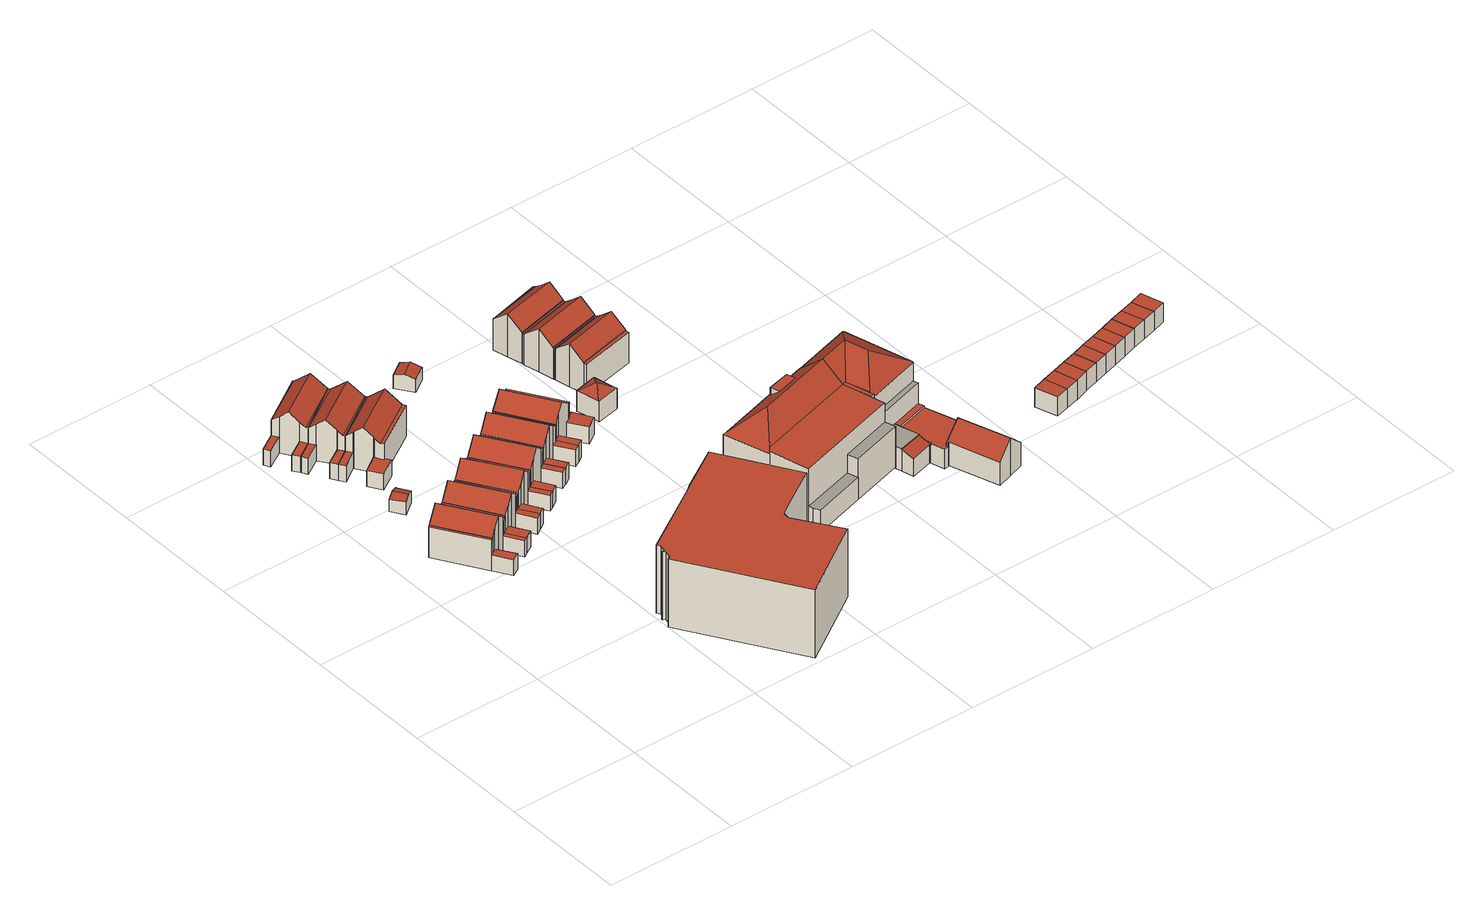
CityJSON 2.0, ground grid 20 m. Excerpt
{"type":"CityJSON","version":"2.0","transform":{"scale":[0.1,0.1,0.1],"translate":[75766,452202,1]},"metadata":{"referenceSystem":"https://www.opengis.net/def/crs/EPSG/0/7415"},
"CityObjects":{
"building1":{"type":"Building","attributes":{"Volume":276.94,"Dakoppervlakte":61.65,"Muuroppervlakte":180.92,"Vloeroppervlakte":50.05,"hoogte_Z_max_in_m_NAP":8.46,"GEB_DOEL":"woonfunctie","dateOfConstruction":"1984-01-01","measuredHeight":6.98},"geometry":[{"type":"Solid","lod":"2","boundaries":[[[[0,1,2,3,4,5,6,7,8,9,10,11,12,13,14]],[[15,16,17,18,19]],[[20,16,15,21,22,23]],[[24,25,26]],[[27,28,29,30]],[[31,32,33,34,35]],[[36,37,38,39]],[[21,15,11,10,27]],[[7,6,25,23,22,30]],[[17,16,20,24,4,3,2,39]],[[12,11,15,19,34]],[[24,26,5,4]],[[5,26,25,6]],[[23,25,24,20]],[[29,28,9,8]],[[29,8,7,30]],[[27,30,22,21]],[[31,0,14,32]],[[33,32,14,13]],[[12,34,33,13]],[[2,1,36,39]],[[31,37,36,1,0]],[[31,35,38,37]],[[17,39,38,18]],[[35,34,19,18,38]],[[10,9,28,27]]]],"semantics":{"surfaces":[{"type":"GroundSurface"},{"type":"RoofSurface"},{"type":"WallSurface"}],"values":[[0,1,1,1,1,1,1,2,2,2,2,2,2,2,2,2,2,2,2,2,2,2,2,2,2,2]]}}]},
"building2":{"type":"Building","attributes":{"Volume":12.79,"Dakoppervlakte":6.02,"Muuroppervlakte":20.48,"Vloeroppervlakte":5.8,"hoogte_Z_max_in_m_NAP":3.8,"GEB_DOEL":"onbekend","dateOfConstruction":"1981-01-01","measuredHeight":2.38},"geometry":[{"type":"Solid","lod":"2","boundaries":[[[[40,41,42,43,44,45,46]],[[47,48,49,50]],[[51,52,53,47,50]],[[48,45,44,49]],[[53,52,51,42,41,40]],[[46,47,53,40]],[[51,50,49,44,43,42]],[[45,48,47,46]]]],"semantics":{"surfaces":[{"type":"GroundSurface"},{"type":"RoofSurface"},{"type":"WallSurface"}],"values":[[0,1,1,2,2,2,2,2]]}}]},
"building3":{"type":"Building","attributes":{"Volume":290.03,"Dakoppervlakte":64.76,"Muuroppervlakte":183.43,"Vloeroppervlakte":53.16,"hoogte_Z_max_in_m_NAP":8.46,"GEB_DOEL":"woonfunctie","dateOfConstruction":"1984-01-01","measuredHeight":6.98},"geometry":[{"type":"Solid","lod":"2","boundaries":[[[[5,54,55,56,57,58,59,60,61,62,63,64,8,7]],[[65,66,67,68,69]],[[70,65,69,71,72]],[[73,74,75,76,77]],[[78,79,80,81]],[[29,82,83,84,30]],[[26,85,86,87]],[[71,69,62,61,73]],[[66,65,70,81,56,55,54,87]],[[63,62,69,68,83]],[[61,60,74,73]],[[75,74,60,59]],[[58,76,75,59]],[[57,56,81,80]],[[76,79,78,77]],[[73,77,78,72,71]],[[72,78,81,70]],[[7,8,29,30]],[[8,64,82,29]],[[63,83,82,64]],[[54,5,26,87]],[[30,85,26,5,7]],[[85,30,84,86]],[[66,87,86,67]],[[84,83,68,67,86]],[[76,58,57,80,79]]]],"semantics":{"surfaces":[{"type":"GroundSurface"},{"type":"RoofSurface"},{"type":"WallSurface"}],"values":[[0,1,1,1,1,1,1,2,2,2,2,2,2,2,2,2,2,2,2,2,2,2,2,2,2,2]]}}]},
"building4":{"type":"Building","attributes":{"Volume":274,"Dakoppervlakte":61.39,"Muuroppervlakte":180.15,"Vloeroppervlakte":49.51,"hoogte_Z_max_in_m_NAP":8.28,"GEB_DOEL":"woonfunctie","dateOfConstruction":"1984-01-01","measuredHeight":6.99},"geometry":[{"type":"Solid","lod":"2","boundaries":[[[[88,89,90,91,92,93,94,95,96,97,98,99,100]],[[101,102,103,104,105]],[[106,104,103,107,108]],[[109,106,108]],[[101,105,110]],[[111,112,113,114]],[[115,116,117,118,119]],[[95,94,113,112]],[[96,111,114,97]],[[112,111,96,95]],[[119,118,92,91]],[[90,89,116,115]],[[116,109,108,107,118,117]],[[113,102,101,114]],[[98,97,114,101,110]],[[98,110,105,104,106,88,100,99]],[[89,88,106,109,116]],[[107,92,118]],[[103,102,94,93,92,107]],[[94,102,113]],[[119,91,90,115]]]],"semantics":{"surfaces":[{"type":"GroundSurface"},{"type":"RoofSurface"},{"type":"WallSurface"}],"values":[[0,1,1,1,1,1,1,2,2,2,2,2,2,2,2,2,2,2,2,2,2]]}}]},
"building5":{"type":"Building","attributes":{"Volume":277.8,"Dakoppervlakte":62.53,"Muuroppervlakte":179.64,"Vloeroppervlakte":50.68,"hoogte_Z_max_in_m_NAP":8.28,"GEB_DOEL":"woonfunctie","dateOfConstruction":"1984-01-01","measuredHeight":6.94},"geometry":[{"type":"Solid","lod":"2","boundaries":[[[[120,121,122,123,124,125,126,90,89,88,127,128,129,130,131]],[[132,133,134,135,136,137]],[[138,109,139,133,132]],[[136,140,141,137]],[[138,106,109]],[[142,143,144,145]],[[146,116,115,147]],[[88,106,138,132,128,127]],[[109,106,88,89,116]],[[139,146,125]],[[134,133,139,125,124,123]],[[123,122,145,135,134]],[[132,137,141,130,129,128]],[[121,142,145,122]],[[121,120,143,142]],[[144,143,120,131]],[[144,140,136,135,145]],[[147,126,125,146]],[[116,89,90,115]],[[147,115,90,126]],[[146,139,109,116]],[[131,130,141,140,144]]]],"semantics":{"surfaces":[{"type":"GroundSurface"},{"type":"RoofSurface"},{"type":"WallSurface"}],"values":[[0,1,1,1,1,1,1,2,2,2,2,2,2,2,2,2,2,2,2,2,2,2]]}}]},
"building6":{"type":"Building","attributes":{"Volume":303.7,"Dakoppervlakte":69.07,"Muuroppervlakte":188.95,"Vloeroppervlakte":57.41,"hoogte_Z_max_in_m_NAP":8.28,"GEB_DOEL":"woonfunctie","dateOfConstruction":"1984-01-01","measuredHeight":6.96},"geometry":[{"type":"Solid","lod":"2","boundaries":[[[[148,149,150,120,131,130,151,152,153,154,155,156,157,158,159,160,161]],[[162,163,164,165,166,167]],[[168,167,166,169,170,171]],[[162,141,140,163]],[[171,172,173,168]],[[143,174,175,144]],[[176,177,178,179,180,181,182]],[[151,130,141,162,167,168,153,152]],[[144,140,141,130,131]],[[165,164,175,149,148]],[[169,166,165,148,161,160]],[[170,169,160,159,182]],[[131,120,143,144]],[[143,120,150,174]],[[175,174,150,149]],[[175,164,163,140,144]],[[158,176,182,159]],[[158,157,177,176]],[[157,156,178,177]],[[178,156,155,179]],[[180,172,171,170,182,181]],[[172,180,179,155,154,173]],[[173,154,153,168]]]],"semantics":{"surfaces":[{"type":"GroundSurface"},{"type":"RoofSurface"},{"type":"WallSurface"}],"values":[[0,1,1,1,1,1,1,2,2,2,2,2,2,2,2,2,2,2,2,2,2,2,2]]}}]},
"building7":{"type":"Building","attributes":{"Volume":273.07,"Dakoppervlakte":61.19,"Muuroppervlakte":178.82,"Vloeroppervlakte":49.59,"hoogte_Z_max_in_m_NAP":8.46,"GEB_DOEL":"woonfunctie","dateOfConstruction":"1984-01-01","measuredHeight":6.95},"geometry":[{"type":"Solid","lod":"2","boundaries":[[[[183,184,185,186,187,188,189,190,59,58,57,191,192,193]],[[194,195,196,197,198]],[[199,194,198,200,201]],[[202,203,204,205,206]],[[207,208,209,210]],[[211,212,213,76,75]],[[79,214,215,80]],[[188,187,205,200,198]],[[195,194,199,210,193,192,191,215]],[[189,188,198,197,212]],[[205,187,186,206]],[[186,185,202,206]],[[202,185,184,203]],[[209,183,193,210]],[[208,207,204,203]],[[205,204,207,201,200]],[[201,207,210,199]],[[75,76,58,59]],[[59,190,211,75]],[[211,190,189,212]],[[191,57,80,215]],[[79,80,57,58,76]],[[76,213,214,79]],[[195,215,214,196]],[[213,212,197,196,214]],[[183,209,208,203,184]]]],"semantics":{"surfaces":[{"type":"GroundSurface"},{"type":"RoofSurface"},{"type":"WallSurface"}],"values":[[0,1,1,1,1,1,1,2,2,2,2,2,2,2,2,2,2,2,2,2,2,2,2,2,2,2]]}}]},
"building8":{"type":"Building","attributes":{"Volume":4843.06,"Dakoppervlakte":428.61,"Muuroppervlakte":1049.4,"Vloeroppervlakte":440.83,"hoogte_Z_max_in_m_NAP":12.47,"GEB_DOEL":"woonfunctie","dateOfConstruction":"1990-01-01","measuredHeight":11.06},"geometry":[{"type":"Solid","lod":"2","boundaries":[[[[216,217,218,219,220,221,222,223,224,225,226,227,228,229,230,231,232,233,234,235,236]],[[237,238,239,240]],[[241,242,243,244,245,246,247,248,249,250,251,252,253,254,255,256,257,258]],[[231,230,243,242]],[[230,229,244,243]],[[227,246,245,228]],[[246,227,226,225,248,247]],[[217,216,254,253]],[[254,216,236,255]],[[256,255,236,235]],[[235,234,257,256]],[[258,257,234,233]],[[233,232,241,258]],[[231,242,241,232]],[[223,222,237,240]],[[221,238,237,222]],[[239,238,221,220]],[[248,225,224,223,240,239,250,249]],[[229,228,245,244]],[[239,220,219,218,217,253,252,251,250]]]],"semantics":{"surfaces":[{"type":"GroundSurface"},{"type":"OuterFloorSurface"},{"type":"RoofSurface"},{"type":"WallSurface"}],"values":[[0,1,2,3,3,3,3,3,3,3,3,3,3,3,3,3,3,3,3,3]]}}]},
"building9":{"type":"Building","attributes":{"Volume":283.98,"Dakoppervlakte":63.25,"Muuroppervlakte":182.63,"Vloeroppervlakte":51.68,"hoogte_Z_max_in_m_NAP":8.46,"GEB_DOEL":"woonfunctie","dateOfConstruction":"1984-01-01","measuredHeight":7},"geometry":[{"type":"Solid","lod":"2","boundaries":[[[[259,260,261,262,263,264,265,185,184,183,266,267,268,269]],[[270,271,272,273,274]],[[275,276,277,274,273]],[[278,279,280,281,282]],[[283,284,285,286]],[[202,287,288,289,203]],[[209,208,290,291]],[[270,274,267,266,291]],[[273,272,288,264,263,262,281,275]],[[274,277,284,268,267]],[[281,262,261,282]],[[261,260,278,282]],[[278,260,259,279]],[[259,269,283,286,279]],[[286,285,280,279]],[[281,280,285,276,275]],[[276,285,284,277]],[[287,265,264,288]],[[185,202,203,184]],[[287,202,185,265]],[[291,266,183,209]],[[183,184,203,208,209]],[[208,203,289,290]],[[270,291,290,271]],[[289,288,272,271,290]],[[283,269,268,284]]]],"semantics":{"surfaces":[{"type":"GroundSurface"},{"type":"RoofSurface"},{"type":"WallSurface"}],"values":[[0,1,1,1,1,1,1,2,2,2,2,2,2,2,2,2,2,2,2,2,2,2,2,2,2,2]]}}]},
"building10":{"type":"Building","attributes":{"Volume":292.04,"Dakoppervlakte":63.7,"Muuroppervlakte":187.08,"Vloeroppervlakte":52.12,"hoogte_Z_max_in_m_NAP":8.46,"GEB_DOEL":"woonfunctie","dateOfConstruction":"1984-01-01","measuredHeight":7.1},"geometry":[{"type":"Solid","lod":"2","boundaries":[[[[292,293,294,295,296,297,298,299,300,301,302,303,304,305]],[[306,307,308,309,310]],[[311,307,306,312,313]],[[314,315,316,317,318]],[[319,320,321,322]],[[323,324,325,279,278]],[[286,326,327,283]],[[312,306,300,299,314]],[[308,307,311,322,294,293,292,327]],[[301,300,306,310,324]],[[299,298,315,314]],[[298,297,316,315]],[[296,317,316,297]],[[294,322,321,295]],[[318,317,320,319]],[[313,312,314,318,319]],[[313,319,322,311]],[[279,304,303,278]],[[323,278,303,302]],[[301,324,323,302]],[[292,305,283,327]],[[286,283,305,304,279]],[[326,286,279,325]],[[308,327,326,309]],[[325,324,310,309,326]],[[295,321,320,317,296]]]],"semantics":{"surfaces":[{"type":"GroundSurface"},{"type":"RoofSurface"},{"type":"WallSurface"}],"values":[[0,1,1,1,1,1,1,2,2,2,2,2,2,2,2,2,2,2,2,2,2,2,2,2,2,2]]}}]},
"building11":{"type":"Building","attributes":{"Volume":19.5,"Dakoppervlakte":8.54,"Muuroppervlakte":26.09,"Vloeroppervlakte":8.16,"hoogte_Z_max_in_m_NAP":4.02,"GEB_DOEL":"onbekend","dateOfConstruction":"2011-01-01","measuredHeight":2.63},"geometry":[{"type":"Solid","lod":"2","boundaries":[[[[328,329,330,331,332,333]],[[334,335,336,337]],[[338,336,335,339]],[[328,338,339,329]],[[332,331,334,337]],[[334,331,330,335]],[[338,328,333,332,337,336]],[[330,329,339,335]]]],"semantics":{"surfaces":[{"type":"GroundSurface"},{"type":"RoofSurface"},{"type":"WallSurface"}],"values":[[0,1,1,2,2,2,2,2]]}}]},
"building12":{"type":"Building","attributes":{"Volume":310.25,"Dakoppervlakte":68.32,"Muuroppervlakte":196.22,"Vloeroppervlakte":59.77,"hoogte_Z_max_in_m_NAP":8.46,"GEB_DOEL":"woonfunctie","dateOfConstruction":"1984-01-01","measuredHeight":7.15},"geometry":[{"type":"Solid","lod":"2","boundaries":[[[[340,341,342,343,344,345,346,347,348,349,350,351,352,353,354,355]],[[356,357,358,359,360]],[[361,362,360,359]],[[316,363,364,365,317]],[[320,366,367,321]],[[368,369,370,371,372,373,374,375]],[[376,377,378,379]],[[347,346,367,356,360]],[[360,362,377,348,347]],[[344,343,316,317]],[[343,342,363,316]],[[341,364,363,342]],[[346,345,321,367]],[[345,344,317,320,321]],[[356,367,366,357]],[[357,366,365,364,358]],[[351,350,368,375]],[[355,354,372,371]],[[354,353,373,372]],[[353,352,374,373]],[[351,375,374,352]],[[349,348,377,376]],[[369,368,350,349,376,379]],[[369,379,378,370]],[[359,358,364,341,340,355,371,370,378,361]],[[361,378,377,362]],[[317,365,366,320]]]],"semantics":{"surfaces":[{"type":"GroundSurface"},{"type":"RoofSurface"},{"type":"WallSurface"}],"values":[[0,1,1,1,1,1,1,2,2,2,2,2,2,2,2,2,2,2,2,2,2,2,2,2,2,2,2]]}}]},
"building13":{"type":"Building","attributes":{"Volume":11.3,"Dakoppervlakte":5.71,"Muuroppervlakte":20.02,"Vloeroppervlakte":5.59,"hoogte_Z_max_in_m_NAP":3.72,"GEB_DOEL":"onbekend","dateOfConstruction":"1990-01-01","measuredHeight":2.24},"geometry":[{"type":"Solid","lod":"2","boundaries":[[[[380,381,382,383,384]],[[385,386,387,388,389]],[[381,388,387,382]],[[388,381,380,389]],[[389,380,384,383,386,385]],[[383,382,387,386]]]],"semantics":{"surfaces":[{"type":"GroundSurface"},{"type":"RoofSurface"},{"type":"WallSurface"}],"values":[[0,1,2,2,2,2]]}}]},
"building14":{"type":"Building","attributes":{"Volume":51.82,"Dakoppervlakte":16.27,"Muuroppervlakte":50.15,"Vloeroppervlakte":13.98,"hoogte_Z_max_in_m_NAP":5.89,"GEB_DOEL":"overige gebruiksfunctie","dateOfConstruction":"1982-01-01","measuredHeight":4.47},"geometry":[{"type":"Solid","lod":"2","boundaries":[[[[390,391,392,393,394,395,396,397,398]],[[399,400,401]],[[402,401,400,403]],[[404,405,406,401,402]],[[399,401,406,407]],[[408,409,410,411]],[[404,402,393,411]],[[395,394,403,400,399,407,397,396]],[[402,403,394,393]],[[391,409,408,392]],[[410,409,391,390]],[[408,411,393,392]],[[404,411,410,405]],[[405,410,390,398,397,407,406]]]],"semantics":{"surfaces":[{"type":"GroundSurface"},{"type":"RoofSurface"},{"type":"WallSurface"}],"values":[[0,1,1,1,1,1,2,2,2,2,2,2,2,2]]}}]},
"building15":{"type":"Building","attributes":{"Volume":2541.98,"Dakoppervlakte":259.18,"Muuroppervlakte":621.36,"Vloeroppervlakte":258.42,"hoogte_Z_max_in_m_NAP":14.12,"GEB_DOEL":"bijeenkomstfunctie - overige gebruiksfunctie","dateOfConstruction":"1927-01-01","measuredHeight":12.72},"children":["building15-1"],"geometry":[{"type":"Solid","lod":"2","boundaries":[[[[412,413,414,415,416,417,418,419,420,421,422]],[[423,424,425,426]],[[427,428,429,430,431],[432,433,434,435]],[[436,437,438,439,440]],[[437,428,427,438]],[[431,441,438,427]],[[442,443,444,445,446]],[[429,428,437,414,413,412]],[[429,412,422,430]],[[422,431,430]],[[436,426,415,414,437]],[[418,417,446,445]],[[420,419,444,443]],[[445,444,419,418]],[[426,425,416,415]],[[417,416,425,424,446]],[[424,423,442,446]],[[443,442,423,426,436,440]],[[422,421,441,431]],[[438,441,439]],[[443,440,439,441,421,420]],[[447,448,432,435]],[[447,435,434]],[[448,447,434,433]],[[448,433,432]]]],"semantics":{"surfaces":[{"type":"GroundSurface"},{"type":"OuterFloorSurface"},{"type":"RoofSurface"},{"type":"WallSurface"}],"values":[[0,1,2,2,2,2,1,3,3,3,3,3,3,3,3,3,3,3,3,3,3,2,3,3,3]]}}]},
"building15-1":{"type":"BuildingInstallation","attributes":{"relationToConstruction":"outside"},"parents":["building15"],"geometry":[{"type":"MultiSurface","lod":"2","boundaries":[[[447,448,432,435]],[[447,435,434]],[[448,447,434,433]],[[448,433,432]]],"semantics":{"surfaces":[{"type":"RoofSurface"},{"type":"WallSurface"}],"values":[0,1,1,1]}}]},
"building16":{"type":"Building","attributes":{"Volume":287.51,"Dakoppervlakte":61.69,"Muuroppervlakte":169.94,"Vloeroppervlakte":50.41,"hoogte_Z_max_in_m_NAP":8.35,"GEB_DOEL":"woonfunctie","dateOfConstruction":"1981-01-01","measuredHeight":6.98},"geometry":[{"type":"Solid","lod":"2","boundaries":[[[[449,450,451,452,453,454,455,456,457,458,459,460]],[[461,462,463,464]],[[465,466,467,461,464]],[[468,469,470,471,472]],[[473,474,475,476]],[[477,478,479,480]],[[455,454,480,462,461]],[[451,450,449,468,465,464,463,479]],[[461,467,474,456,455]],[[449,460,469,468]],[[470,459,458,471]],[[476,471,458,457,473]],[[457,456,474,473]],[[476,475,472,471]],[[466,465,468,472,475]],[[466,475,474,467]],[[454,453,477,480]],[[453,452,478,477]],[[479,478,452,451]],[[479,463,462,480]],[[459,470,469,460]]]],"semantics":{"surfaces":[{"type":"GroundSurface"},{"type":"RoofSurface"},{"type":"WallSurface"}],"values":[[0,1,1,1,1,1,2,2,2,2,2,2,2,2,2,2,2,2,2,2,2]]}}]},
"building17":{"type":"Building","attributes":{"Volume":294.46,"Dakoppervlakte":65.11,"Muuroppervlakte":184.81,"Vloeroppervlakte":53.79,"hoogte_Z_max_in_m_NAP":8.35,"GEB_DOEL":"woonfunctie","dateOfConstruction":"1981-01-01","measuredHeight":6.97},"geometry":[{"type":"Solid","lod":"2","boundaries":[[[[481,482,483,484,485,486,487,488,489,459,458,457,490,491,492]],[[493,494,495,496,497]],[[496,498,499,500,497]],[[501,502,503,471,470]],[[476,504,505,473]],[[506,507,508,509,510]],[[511,512,513,514,515]],[[497,491,490,505,493]],[[498,496,495,502,488,487,486,506]],[[497,500,513,492,491]],[[470,471,458,459]],[[459,489,501,470]],[[488,502,501,489]],[[471,476,473,457,458]],[[503,504,476,471]],[[493,505,504,494]],[[494,504,503,502,495]],[[486,485,507,506]],[[484,508,507,485]],[[508,484,483,509]],[[511,482,481,492,513,512]],[[483,482,511,515,509]],[[510,509,515,514]],[[499,498,506,510,514]],[[513,500,499,514]],[[505,490,457,473]]]],"semantics":{"surfaces":[{"type":"GroundSurface"},{"type":"RoofSurface"},{"type":"WallSurface"}],"values":[[0,1,1,1,1,1,1,2,2,2,2,2,2,2,2,2,2,2,2,2,2,2,2,2,2,2]]}}]},
"building18":{"type":"Building","attributes":{"Volume":272.42,"Dakoppervlakte":60.23,"Muuroppervlakte":181.16,"Vloeroppervlakte":49.01,"hoogte_Z_max_in_m_NAP":8.35,"GEB_DOEL":"woonfunctie","dateOfConstruction":"1981-01-01","measuredHeight":6.96},"geometry":[{"type":"Solid","lod":"2","boundaries":[[[[516,517,518,519,484,483,482,520,521,522,523,524,525]],[[526,527,528,529,530]],[[530,531,532,533,526]],[[534,509,508,535]],[[536,537,538,539,540]],[[541,542,543,544]],[[520,482,527,526]],[[509,528,527,482,483]],[[531,530,529,534,518,517,516,539]],[[526,533,542,521,520]],[[484,508,509,483]],[[519,518,534,535]],[[528,509,534,529]],[[525,524,536,540]],[[524,523,537,536]],[[540,539,516,525]],[[541,544,537,523,522]],[[522,521,542,541]],[[537,544,543,538]],[[532,531,539,538,543]],[[532,543,542,533]],[[519,535,508,484]]]],"semantics":{"surfaces":[{"type":"GroundSurface"},{"type":"RoofSurface"},{"type":"WallSurface"}],"values":[[0,1,1,1,1,1,2,2,2,2,2,2,2,2,2,2,2,2,2,2,2,2]]}}]},
"building19":{"type":"Building","attributes":{"Volume":1686.27,"Dakoppervlakte":245.76,"Muuroppervlakte":561.21,"Vloeroppervlakte":224.33,"hoogte_Z_max_in_m_NAP":14.12,"GEB_DOEL":"bijeenkomstfunctie - woonfunctie","dateOfConstruction":"1927-01-01","measuredHeight":13.02},"geometry":[{"type":"Solid","lod":"2","boundaries":[[[[545,546,547,548,549,550,551,552,553,554,555,556,557,558,559,560,561,562,563,564,565,566,567,568,569,570,571]],[[572,573,574,575,576,577]],[[578,579,580,581,582,583]],[[584,585,586,587,588,589,590,591,592,593,594]],[[595,596,597,598,599,600]],[[598,601,602,603,599]],[[428,437,604,605]],[[606,607,608,609,610,611]],[[605,604,612,610,609]],[[605,609,608,613,614]],[[615,428,605,614]],[[616,617,618,619,620,621,592]],[[437,622,623,611,612,604]],[[624,625,626,627]],[[584,548,547,585]],[[594,620,549,548,584]],[[571,570,601,598]],[[603,602,601,570,569,568,587]],[[595,585,547,546,596]],[[596,546,545,597]],[[598,597,545,571]],[[603,587,586,600,599]],[[600,586,585,595]],[[559,615,614,560]],[[437,428,615,559,558,557]],[[607,580,563,562,561,613,608]],[[560,614,613,561]],[[553,572,577,576,555,554]],[[573,572,553,552,617]],[[551,618,617,552]],[[620,619,550,549]],[[573,617,616,574]],[[565,564,579,578,625]],[[580,579,564,563]],[[556,555,576,583,582]],[[622,437,557,556,582]],[[582,581,606,623,622]],[[566,565,625,624,589]],[[626,625,578,583,576,575]],[[610,612,611]],[[606,581,580,607]],[[606,611,623]],[[621,593,592]],[[593,621,620,594]],[[591,616,592]],[[624,627,590,589]],[[626,575,574,616,591,590,627]],[[550,619,618,551]],[[568,567,566,589,588,587]]]],"semantics":{"surfaces":[{"type":"GroundSurface"},{"type":"OuterFloorSurface"},{"type":"RoofSurface"},{"type":"WallSurface"}],"values":[[0,1,1,2,2,2,2,2,2,2,2,2,2,2,3,3,3,3,3,3,3,3,3,3,3,3,3,3,3,3,3,3,3,3,3,3,3,3,3,3,3,3,3,3,3,3,3,3,3]]}}]},
"building20":{"type":"Building","attributes":{"Volume":24.7,"Dakoppervlakte":7.91,"Muuroppervlakte":36.19,"Vloeroppervlakte":7.91,"hoogte_Z_max_in_m_NAP":4.23,"GEB_DOEL":"onbekend","dateOfConstruction":"1972-01-01","measuredHeight":3.12},"geometry":[{"type":"Solid","lod":"2","boundaries":[[[[628,629,630,631]],[[632,633,634,635]],[[629,634,633,630]],[[629,628,635,634]],[[631,632,635,628]],[[632,631,630,633]]]],"semantics":{"surfaces":[{"type":"GroundSurface"},{"type":"RoofSurface"},{"type":"WallSurface"}],"values":[[0,1,2,2,2,2]]}}]},
"building21":{"type":"Building","attributes":{"Volume":24.76,"Dakoppervlakte":7.9,"Muuroppervlakte":36.29,"Vloeroppervlakte":7.9,"hoogte_Z_max_in_m_NAP":4.23,"GEB_DOEL":"onbekend","dateOfConstruction":"1972-01-01","measuredHeight":3.13},"geometry":[{"type":"Solid","lod":"2","boundaries":[[[[636,637,631,630]],[[638,639,633,632]],[[630,633,639,636]],[[630,631,632,633]],[[637,638,632,631]],[[636,639,638,637]]]],"semantics":{"surfaces":[{"type":"GroundSurface"},{"type":"RoofSurface"},{"type":"WallSurface"}],"values":[[0,1,2,2,2,2]]}}]},
"building22":{"type":"Building","attributes":{"Volume":25.14,"Dakoppervlakte":7.89,"Muuroppervlakte":36.88,"Vloeroppervlakte":7.89,"hoogte_Z_max_in_m_NAP":4.23,"GEB_DOEL":"onbekend","dateOfConstruction":"1972-01-01","measuredHeight":3.19},"geometry":[{"type":"Solid","lod":"2","boundaries":[[[[640,641,642,643]],[[638,644,645,639]],[[643,639,645,640]],[[643,642,638,639]],[[641,644,638,642]],[[640,645,644,641]]]],"semantics":{"surfaces":[{"type":"GroundSurface"},{"type":"RoofSurface"},{"type":"WallSurface"}],"values":[[0,1,2,2,2,2]]}}]},
"building23":{"type":"Building","attributes":{"Volume":24.55,"Dakoppervlakte":7.88,"Muuroppervlakte":36.02,"Vloeroppervlakte":7.88,"hoogte_Z_max_in_m_NAP":4.23,"GEB_DOEL":"onbekend","dateOfConstruction":"1972-01-01","measuredHeight":3.11},"geometry":[{"type":"Solid","lod":"2","boundaries":[[[[646,647,648,649]],[[650,651,645,644]],[[649,645,651,646]],[[649,648,644,645]],[[647,650,644,648]],[[646,651,650,647]]]],"semantics":{"surfaces":[{"type":"GroundSurface"},{"type":"RoofSurface"},{"type":"WallSurface"}],"values":[[0,1,2,2,2,2]]}}]},
"building24":{"type":"Building","attributes":{"Volume":24.67,"Dakoppervlakte":7.88,"Muuroppervlakte":36.2,"Vloeroppervlakte":7.88,"hoogte_Z_max_in_m_NAP":4.23,"GEB_DOEL":"onbekend","dateOfConstruction":"1972-01-01","measuredHeight":3.13},"geometry":[{"type":"Solid","lod":"2","boundaries":[[[[647,646,652,653]],[[651,650,654,655]],[[646,651,655,652]],[[651,646,647,650]],[[653,654,650,647]],[[652,655,654,653]]]],"semantics":{"surfaces":[{"type":"GroundSurface"},{"type":"RoofSurface"},{"type":"WallSurface"}],"values":[[0,1,2,2,2,2]]}}]},
"building25":{"type":"Building","attributes":{"Volume":24.67,"Dakoppervlakte":7.87,"Muuroppervlakte":36.21,"Vloeroppervlakte":7.87,"hoogte_Z_max_in_m_NAP":4.23,"GEB_DOEL":"onbekend","dateOfConstruction":"1972-01-01","measuredHeight":3.13},"geometry":[{"type":"Solid","lod":"2","boundaries":[[[[656,657,653,652]],[[658,659,655,654]],[[656,652,655,659]],[[652,653,654,655]],[[657,658,654,653]],[[657,656,659,658]]]],"semantics":{"surfaces":[{"type":"GroundSurface"},{"type":"RoofSurface"},{"type":"WallSurface"}],"values":[[0,1,2,2,2,2]]}}]},
"building26":{"type":"Building","attributes":{"Volume":24.44,"Dakoppervlakte":7.86,"Muuroppervlakte":35.9,"Vloeroppervlakte":7.86,"hoogte_Z_max_in_m_NAP":4.23,"GEB_DOEL":"onbekend","dateOfConstruction":"1972-01-01","measuredHeight":3.11},"geometry":[{"type":"Solid","lod":"2","boundaries":[[[[660,661,657,656]],[[658,662,663,659]],[[660,656,659,663]],[[656,657,658,659]],[[661,662,658,657]],[[661,660,663,662]]]],"semantics":{"surfaces":[{"type":"GroundSurface"},{"type":"RoofSurface"},{"type":"WallSurface"}],"values":[[0,1,2,2,2,2]]}}]},
"building27":{"type":"Building","attributes":{"Volume":24.44,"Dakoppervlakte":7.85,"Muuroppervlakte":35.9,"Vloeroppervlakte":7.85,"hoogte_Z_max_in_m_NAP":4.23,"GEB_DOEL":"onbekend","dateOfConstruction":"1972-01-01","measuredHeight":3.11},"geometry":[{"type":"Solid","lod":"2","boundaries":[[[[661,660,664,665]],[[666,667,663,662]],[[660,663,667,664]],[[660,661,662,663]],[[665,666,662,661]],[[664,667,666,665]]]],"semantics":{"surfaces":[{"type":"GroundSurface"},{"type":"RoofSurface"},{"type":"WallSurface"}],"values":[[0,1,2,2,2,2]]}}]},
"building28":{"type":"Building","attributes":{"Volume":24.42,"Dakoppervlakte":7.85,"Muuroppervlakte":35.88,"Vloeroppervlakte":7.85,"hoogte_Z_max_in_m_NAP":4.23,"GEB_DOEL":"onbekend","dateOfConstruction":"1972-01-01","measuredHeight":3.11},"geometry":[{"type":"Solid","lod":"2","boundaries":[[[[668,669,665,664]],[[666,670,671,667]],[[668,664,667,671]],[[664,665,666,667]],[[669,670,666,665]],[[668,671,670,669]]]],"semantics":{"surfaces":[{"type":"GroundSurface"},{"type":"RoofSurface"},{"type":"WallSurface"}],"values":[[0,1,2,2,2,2]]}}]},
"building29":{"type":"Building","attributes":{"Volume":24.39,"Dakoppervlakte":7.84,"Muuroppervlakte":35.86,"Vloeroppervlakte":7.84,"hoogte_Z_max_in_m_NAP":4.23,"GEB_DOEL":"onbekend","dateOfConstruction":"1972-01-01","measuredHeight":3.11},"geometry":[{"type":"Solid","lod":"2","boundaries":[[[[672,673,669,668]],[[670,674,675,671]],[[668,671,675,672]],[[668,669,670,671]],[[673,674,670,669]],[[672,675,674,673]]]],"semantics":{"surfaces":[{"type":"GroundSurface"},{"type":"RoofSurface"},{"type":"WallSurface"}],"values":[[0,1,2,2,2,2]]}}]},
"building30":{"type":"Building","attributes":{"Volume":24.24,"Dakoppervlakte":7.83,"Muuroppervlakte":35.64,"Vloeroppervlakte":7.83,"hoogte_Z_max_in_m_NAP":4.23,"GEB_DOEL":"onbekend","dateOfConstruction":"1972-01-01","measuredHeight":3.09},"geometry":[{"type":"Solid","lod":"2","boundaries":[[[[676,677,673,672]],[[674,678,679,675]],[[672,675,679,676]],[[672,673,674,675]],[[677,678,674,673]],[[678,677,676,679]]]],"semantics":{"surfaces":[{"type":"GroundSurface"},{"type":"RoofSurface"},{"type":"WallSurface"}],"values":[[0,1,2,2,2,2]]}}]}
},
"vertices":[
[94,411,5],[48,484,5],[51,486,5],[70,498,5],[90,510,5],[91,511,5],[131,445,5],[136,437,5],[152,411,5],[146,407,5],[130,433,5],[117,425,5],[105,418,5],[122,392,5],[110,385,5],[117,425,75],[70,498,75],[51,486,56],[97,413,56],[105,418,64],[90,510,56],[130,433,62],[136,437,56],[131,445,56],[90,510,55],[131,445,55],[91,511,55],[130,433,31],[146,407,31],[152,411,31],[136,437,31],[94,411,31],[110,385,31],[122,392,31],[105,418,31],[97,413,31],[48,484,55],[94,411,55],[97,413,55],[51,486,55],
[92,607,4],[93,605,4],[104,589,4],[93,581,4],[83,574,4],[70,593,4],[81,600,4],[81,600,28],[70,593,24],[83,574,25],[93,581,28],[104,589,24],[93,605,24],[92,607,24],
[94,513,5],[113,525,5],[133,538,5],[135,539,5],[181,466,5],[198,440,5],[189,434,5],[173,461,5],[160,452,5],[149,445,5],[165,419,5],[113,525,75],[94,513,56],[140,440,56],[149,445,64],[160,452,75],[133,538,56],[173,461,62],[179,465,56],[173,461,31],[189,434,31],[198,440,31],[181,466,31],[179,465,31],[179,465,55],[181,466,55],[135,539,55],[133,538,55],[165,419,31],[149,445,31],[140,440,31],[136,437,55],[140,440,55],[94,513,55],
[131,795,3],[59,746,3],[34,730,3],[27,740,3],[53,756,3],[45,769,3],[38,780,3],[11,764,3],[6,773,3],[32,789,3],[106,836,3],[106,835,3],[118,815,3],[32,789,54],[38,780,62],[45,769,73],[118,815,73],[106,835,54],[131,795,54],[53,756,60],[57,749,54],[59,746,54],[106,836,54],[6,773,29],[11,764,29],[38,780,29],[32,789,29],[34,730,29],[59,746,29],[57,749,29],[53,756,29],[27,740,29],
[61,687,3],[55,697,3],[80,712,3],[81,713,3],[72,726,3],[65,737,3],[39,721,3],[133,792,3],[145,772,3],[158,752,3],[159,751,3],[86,703,3],[145,772,73],[72,726,73],[81,713,60],[80,712,60],[84,706,54],[158,752,54],[133,792,54],[65,737,62],[86,703,54],[159,751,54],[55,697,29],[61,687,29],[86,703,29],[80,712,29],[65,737,29],[39,721,29],
[93,694,3],[92,694,3],[67,678,3],[160,749,3],[172,729,3],[185,709,3],[188,704,3],[116,659,3],[121,651,3],[94,634,3],[82,654,3],[107,670,3],[108,670,3],[100,683,3],[160,749,54],[86,702,54],[92,694,62],[93,694,62],[100,683,73],[172,729,73],[185,709,54],[108,670,60],[107,670,60],[111,662,54],[114,658,54],[188,704,54],[67,678,29],[92,694,29],[82,654,29],[94,634,29],[121,651,29],[116,659,29],[114,658,29],[111,662,29],[107,670,29],
[177,566,5],[223,492,5],[240,466,5],[232,462,5],[215,487,5],[203,479,5],[192,472,5],[208,446,5],[137,540,5],[156,552,5],[176,565,5],[156,552,75],[137,540,56],[183,467,56],[192,472,64],[203,479,75],[176,565,56],[215,487,62],[222,492,56],[240,466,31],[223,492,31],[222,492,31],[215,487,31],[232,462,31],[222,492,55],[223,492,55],[177,566,55],[176,565,55],[208,446,31],[192,472,31],[183,467,31],[183,467,55],[137,540,55],
[208,204,4],[205,209,4],[309,274,4],[317,280,4],[381,320,4],[408,337,4],[423,290,4],[406,280,4],[411,273,4],[452,206,4],[383,162,4],[375,157,4],[374,147,4],[419,80,4],[305,6,4],[198,176,4],[203,179,4],[206,191,4],[202,192,4],[202,194,4],[206,193,4],[423,290,88],[408,337,88],[381,320,88],[406,280,88],[203,179,115],[198,176,115],[305,6,115],[419,80,115],[374,147,115],[375,157,115],[383,162,115],[452,206,115],[411,273,115],[381,320,115],[317,280,115],[309,274,115],[205,209,115],[208,204,115],[206,193,115],[202,194,115],[202,192,115],[206,191,115],
[267,520,5],[284,494,5],[275,489,5],[259,515,5],[246,507,5],[235,500,5],[251,474,5],[180,567,5],[200,580,5],[219,592,5],[220,593,5],[180,567,56],[226,494,56],[235,500,64],[246,507,75],[200,580,75],[259,515,63],[266,519,56],[219,592,56],[284,494,31],[267,520,31],[266,519,31],[259,515,31],[275,489,31],[220,593,55],[219,592,55],[266,519,55],[267,520,55],[251,474,31],[235,500,31],[226,494,31],[226,494,55],[180,567,55],
[223,594,4],[243,607,4],[262,619,4],[265,621,4],[311,548,4],[327,521,4],[318,516,4],[301,542,4],[289,534,4],[278,527,4],[294,501,4],[284,494,4],[267,520,4],[220,593,4],[289,534,75],[243,607,75],[223,594,56],[269,521,56],[278,527,64],[262,619,56],[301,542,63],[309,546,56],[301,542,31],[318,516,31],[327,521,31],[311,548,31],[309,546,31],[309,546,55],[311,548,55],[265,621,55],[262,619,55],[294,501,31],[278,527,31],[269,521,31],[269,521,55],[223,594,55],
[238,793,4],[261,808,4],[269,796,4],[278,783,4],[255,768,4],[247,780,4],[278,783,25],[269,796,30],[247,780,30],[255,768,25],[238,793,26],[261,808,26],
[332,561,3],[320,554,3],[337,528,3],[327,521,3],[311,548,3],[265,621,3],[266,622,3],[286,634,3],[305,646,3],[310,649,3],[355,577,3],[358,579,3],[364,582,3],[380,555,3],[362,543,3],[345,569,3],[266,622,56],[312,549,56],[320,554,64],[332,561,75],[286,634,75],[352,573,56],[305,646,56],[337,528,31],[320,554,31],[312,549,31],[312,549,55],[266,622,55],[355,577,31],[356,576,31],[352,573,31],[345,569,31],[362,543,31],[380,555,31],[364,582,31],[358,579,31],[310,649,55],[305,646,55],[352,573,55],[356,576,55],
[449,216,5],[433,242,5],[450,254,5],[461,223,5],[459,222,5],[459,222,25],[461,223,24],[450,254,22],[433,242,27],[449,216,27],
[428,614,4],[429,615,4],[437,578,4],[436,578,4],[401,570,4],[401,571,4],[393,605,4],[392,606,4],[427,614,4],[393,605,38],[401,571,38],[414,592,49],[436,578,38],[401,570,38],[436,578,37],[428,614,37],[427,614,38],[392,606,38],[437,578,36],[429,615,36],[428,614,36],[436,578,36],
[597,400,4],[607,365,4],[616,335,4],[635,272,4],[640,256,4],[559,232,4],[477,208,4],[473,219,4],[471,225,4],[453,283,4],[431,352,4],[554,249,70],[559,232,70],[640,256,70],[635,272,70],[488,331,131],[607,365,131],[597,400,99],[431,352,99],[431,352,100],[532,361,116],[528,375,104],[562,384,104],[566,371,116],[635,272,101],[616,335,103],[458,290,103],[453,283,103],[471,225,101],[453,283,99],[554,249,40],[471,225,40],[473,219,40],[477,208,40],[559,232,40],[562,384,116],[528,375,116],
[499,687,4],[503,672,4],[508,649,4],[509,644,4],[424,625,4],[423,630,4],[418,652,4],[413,675,4],[412,677,4],[497,697,4],[527,704,4],[529,693,4],[418,652,74],[423,630,55],[508,649,55],[503,672,74],[499,687,61],[498,695,55],[413,675,55],[499,687,31],[529,693,31],[527,704,31],[497,697,31],[498,695,31],[412,677,54],[413,675,54],[498,695,54],[497,697,54],[424,625,54],[509,644,54],[508,649,54],[423,630,54],
[401,726,4],[401,729,4],[485,749,4],[515,756,4],[518,743,4],[488,735,4],[492,722,4],[495,708,4],[525,715,4],[412,679,4],[407,702,4],[401,725,4],[412,679,55],[497,699,55],[495,708,63],[492,722,74],[407,702,74],[488,735,62],[486,745,55],[401,725,55],[525,715,31],[495,708,31],[497,699,31],[497,699,54],[412,679,54],[488,735,31],[518,743,31],[515,756,31],[485,749,31],[486,745,31],[401,729,54],[401,726,54],[401,725,54],[486,745,54],[485,749,54],
[477,786,4],[480,771,4],[483,757,4],[513,765,4],[395,752,4],[390,775,4],[390,776,4],[474,797,4],[504,805,4],[507,793,4],[395,752,74],[401,729,55],[485,749,55],[483,757,62],[480,771,74],[477,786,61],[475,794,55],[390,775,55],[483,757,31],[513,765,31],[504,805,31],[474,797,31],[475,794,31],[477,786,31],[507,793,31],[390,776,54],[390,775,54],[475,794,54],[474,797,54],
[723,143,1],[698,218,1],[696,217,1],[689,215,1],[683,237,1],[682,238,1],[648,228,1],[643,247,1],[640,256,1],[635,272,1],[632,284,1],[629,293,1],[616,335,1],[607,365,1],[597,400,1],[690,427,1],[692,427,1],[719,320,1],[719,318,1],[721,311,1],[721,310,1],[724,301,1],[737,262,1],[745,236,1],[746,235,1],[770,159,1],[747,151,1],[640,256,37],[643,247,37],[680,257,37],[669,295,37],[632,284,37],[635,272,37],[721,310,69],[721,311,69],[719,318,69],[635,294,69],[629,293,69],[632,284,69],[689,215,33],[696,217,33],[695,220,33],[745,236,33],[737,262,33],[724,301,33],[671,286,33],[680,257,33],[682,247,33],[685,238,33],[683,237,33],[696,217,37],[698,218,39],[723,143,39],[747,151,62],[721,228,62],[695,220,37],[770,159,39],[746,235,38],[745,236,38],[622,337,103],[654,378,131],[635,294,98],[719,318,98],[719,320,99],[664,342,131],[633,300,103],[633,299,102],[625,326,103],[692,427,97],[690,427,98],[597,400,98],[680,257,36],[643,247,36],[648,228,30],[682,238,30],[683,237,29],[685,238,29],[629,293,102],[635,294,102],[724,301,36],[721,310,36],[669,295,36],[671,286,36],
[873,211,1],[862,245,1],[884,252,1],[894,217,1],[894,217,32],[884,252,32],[862,245,32],[873,211,32],
[905,258,1],[915,223,1],[915,223,32],[905,258,32],
[926,264,0],[936,230,0],[915,223,0],[905,258,0],[936,230,32],[926,264,32],
[947,270,1],[957,236,1],[936,230,1],[926,264,1],[957,236,32],[947,270,32],
[968,277,1],[978,242,1],[978,242,32],[968,277,32],
[989,283,1],[999,249,1],[999,249,32],[989,283,32],
[1010,289,1],[1020,255,1],[1020,255,32],[1010,289,32],
[1031,296,1],[1041,262,1],[1041,262,32],[1031,296,32],
[1052,302,1],[1063,268,1],[1063,268,32],[1052,302,32],
[1073,308,1],[1084,274,1],[1084,274,32],[1073,308,32],
[1095,315,1],[1105,281,1],[1105,281,32],[1095,315,32]
]}
